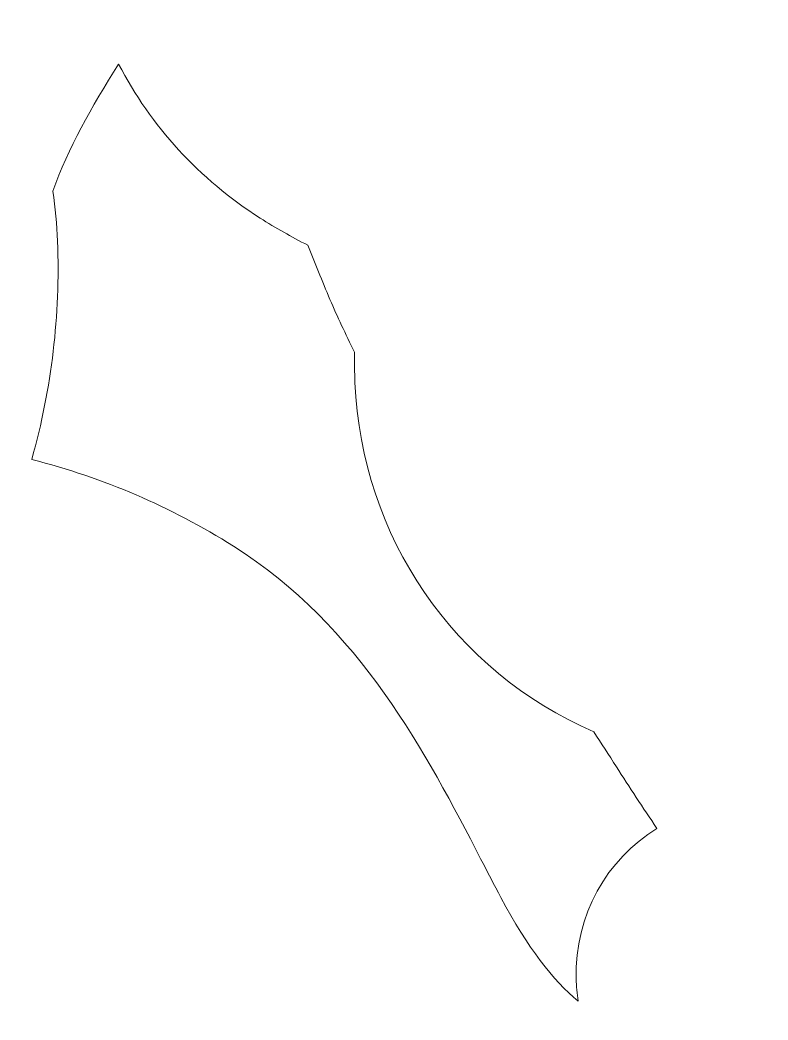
# Model space of a CAD drawing. Extents: x 28 to 2067, y -2033 to -35.
# Drawn here: x 1351.34 to 1383.15, y -1899.83 to -1857.32 of the extents above; entities that cross this region are included whole.
import ezdxf

# ---------------------------------------------------------------- set-up
doc = ezdxf.new("R2010")
doc.units = 0
doc.header["$MEASUREMENT"] = 0
doc.layers.add('Layer 1', color=7, linetype='Continuous', lineweight=0)

msp = doc.modelspace()

# ---------------------------------------------------------------- linework, layer by layer
at = {"layer": 'Layer 1'}
for points, knots in [([(1356.285, -2030.219), (1343.912, -2030.219), (1338.368, -2015.436), (1337.043, -2006.701), (1337.043, -2006.701), (1336.9, -2005.759), (1336.9, -2005.759), (1336.9, -2005.759), (1337.056, -2004.818), (1337.056, -2004.818), (1337.278, -2003.475), (1337.55, -2002.159), (1337.813, -2000.885), (1338.409, -1998.003), (1338.971, -1995.282), (1338.794, -1993.057), (1338.521, -1989.614), (1337.77, -1986.225), (1336.975, -1982.639), (1336.391, -1980.001), (1335.787, -1977.275), (1335.362, -1974.442), (1334.571, -1969.111), (1336.126, -1964.721), (1337.715, -1961.575), (1336.753, -1961.43), (1335.701, -1961.316), (1334.609, -1961.197), (1331.715, -1960.883), (1328.778, -1960.565), (1325.822, -1959.587), (1322.513, -1958.485), (1320.426, -1956.857), (1318.407, -1955.283), (1318.407, -1955.283), (1317.666, -1954.708), (1317.666, -1954.708), (1314.26, -1952.069), (1312.055, -1951.517), (1307.071, -1950.714), (1298.647, -1949.333), (1292.404, -1944.975), (1288.506, -1937.762), (1288.185, -1937.177), (1287.719, -1936.448), (1287.226, -1935.676), (1286.046, -1933.827), (1284.711, -1931.734), (1283.855, -1929.303), (1282.735, -1926.176), (1282.713, -1923.135), (1283.796, -1920.282), (1285.102, -1916.789), (1287.344, -1915.159), (1288.981, -1913.968), (1289.239, -1913.781), (1289.463, -1913.618), (1289.695, -1913.441), (1290.837, -1912.584), (1291.969, -1911.542), (1293.168, -1910.44), (1294.494, -1909.219), (1295.844, -1907.976), (1297.345, -1906.831), (1300.41, -1904.495), (1303.774, -1903.901), (1306.477, -1903.424), (1307.356, -1903.268), (1308.161, -1903.125), (1308.846, -1902.946), (1312.894, -1901.862), (1316.891, -1899.821), (1320.756, -1897.846), (1320.756, -1897.846), (1321.982, -1897.217), (1321.982, -1897.217), (1326.47, -1894.905), (1331.476, -1892.325), (1337.069, -1891.651), (1334.4, -1881.993), (1334.665, -1870.512), (1337.837, -1861.23), (1339.323, -1856.918), (1341.604, -1853.524), (1343.617, -1850.529), (1344.406, -1849.355), (1345.222, -1848.14), (1345.957, -1846.921), (1346.324, -1846.333), (1346.735, -1845.703), (1347.202, -1844.987), (1348.104, -1843.608), (1349.202, -1841.928), (1350.169, -1840.26), (1349.914, -1839.907), (1349.658, -1839.553), (1349.402, -1839.2), (1348.183, -1837.516), (1346.96, -1835.825), (1345.762, -1834.096), (1339.061, -1824.364), (1337.726, -1811.29), (1341.789, -1795.23), (1346.398, -1777.087), (1358.415, -1761.614), (1374.761, -1752.773), (1381.248, -1749.252), (1388.199, -1746.93), (1395.417, -1745.874), (1404.345, -1744.566), (1412.042, -1743.93), (1418.946, -1743.93), (1424.579, -1743.93), (1429.665, -1744.373), (1434.063, -1745.246), (1435.992, -1745.629), (1437.97, -1746.001), (1439.983, -1746.38), (1439.983, -1746.38), (1441.894, -1746.741), (1441.894, -1746.741), (1442.791, -1746.182), (1443.689, -1745.618), (1444.591, -1745.051), (1455.53, -1738.176), (1466.839, -1731.07), (1480.774, -1730.3), (1480.774, -1730.3), (1481.813, -1730.244), (1481.813, -1730.244), (1486.057, -1730.014), (1490.381, -1729.781), (1494.773, -1729.781), (1506.739, -1729.781), (1515.497, -1731.575), (1523.171, -1735.596), (1534.195, -1741.395), (1540.648, -1751.982), (1542.376, -1767.081), (1554.713, -1769.585), (1571.19, -1775.056), (1581.45, -1791.552), (1583.266, -1794.474), (1585.29, -1797.49), (1587.248, -1800.405), (1596.367, -1813.983), (1605.779, -1827.995), (1604.99, -1845.964), (1604.261, -1862.463), (1600.829, -1886.308), (1588.674, -1906.728), (1588.655, -1907.108), (1588.607, -1907.488), (1588.533, -1907.867), (1588.454, -1908.223), (1588.375, -1908.575), (1588.295, -1908.924), (1592.985, -1909.772), (1597.797, -1911.78), (1602.399, -1914.829), (1604.176, -1916.003), (1606.22, -1917.046), (1608.385, -1918.152), (1614.198, -1921.12), (1620.784, -1924.482), (1624.333, -1931.72), (1627.106, -1937.406), (1628.645, -1941.776), (1629.824, -1947.311), (1630.319, -1949.595), (1631.312, -1951.645), (1632.463, -1954.019), (1633.018, -1955.167), (1633.591, -1956.348), (1634.146, -1957.636), (1635.958, -1961.793), (1636.169, -1965.797), (1636.354, -1969.33), (1636.398, -1970.157), (1636.438, -1970.937), (1636.498, -1971.728), (1636.545, -1972.402), (1636.611, -1973.063), (1636.678, -1973.735), (1637.03, -1977.311), (1637.461, -1981.682), (1635.771, -1985.935), (1633.617, -1991.393), (1628.992, -1994.403), (1622.749, -1994.403), (1619.903, -1994.403), (1617.106, -1993.819), (1614.637, -1993.304), (1614.637, -1993.304), (1613.736, -1993.118), (1613.736, -1993.118), (1610.263, -1992.427), (1607.475, -1990.943), (1605.235, -1989.751), (1602.882, -1988.499), (1601.183, -1987.593), (1598.951, -1987.435), (1592.09, -1986.932), (1587.444, -1986.184), (1581.074, -1983.486), (1578.217, -1982.281), (1575.665, -1980.894), (1573.197, -1979.553), (1572.156, -1978.988), (1571.123, -1978.426), (1570.064, -1977.876), (1569.178, -1977.419), (1568.403, -1977.379), (1566.735, -1977.334), (1564.989, -1977.288), (1562.817, -1977.228), (1560.291, -1976.374), (1559.311, -1976.047), (1558.402, -1975.631), (1557.568, -1975.128), (1554.93, -1979.212), (1551.209, -1983.573), (1545.459, -1986.264), (1538.605, -1989.447), (1530.786, -1991.058), (1522.212, -1991.058), (1519.509, -1991.058), (1516.712, -1990.894), (1513.901, -1990.572), (1512.738, -1990.434), (1511.602, -1990.286), (1510.471, -1990.137), (1510.471, -1990.137), (1510.361, -1990.123), (1510.361, -1990.123), (1506.842, -1989.66), (1503.52, -1989.222), (1500.225, -1989.222), (1499.725, -1989.222), (1499.224, -1989.232), (1498.72, -1989.254), (1497.11, -1989.328), (1495.412, -1989.463), (1493.771, -1989.594), (1493.771, -1989.594), (1493.668, -1989.602), (1493.668, -1989.602), (1490.925, -1989.823), (1488.102, -1990.049), (1485.208, -1990.049), (1483.613, -1990.049), (1482.145, -1989.981), (1480.72, -1989.841), (1474.812, -1989.236), (1468.935, -1988.333), (1463.881, -1987.53), (1463.881, -1987.53), (1439.235, -1984.855), (1439.235, -1984.855), (1439.235, -1984.855), (1439.235, -1983.627), (1439.235, -1983.627), (1437.585, -1983.187), (1436.03, -1982.678), (1434.552, -1982.093), (1432.074, -1988.075), (1428.128, -1992.797), (1425.031, -1995.871), (1422.95, -1997.923), (1421.336, -2000.166), (1419.626, -2002.541), (1418.51, -2004.091), (1417.364, -2005.684), (1416.006, -2007.359), (1412.2, -2012.064), (1408.435, -2014.451), (1403.011, -2015.591), (1401.855, -2015.828), (1400.771, -2016), (1399.815, -2016.153), (1397.239, -2016.563), (1395.537, -2016.834), (1393.931, -2017.868), (1393.327, -2018.257), (1392.738, -2018.66), (1392.152, -2019.06), (1390.451, -2020.22), (1388.527, -2021.534), (1386.218, -2022.587), (1381.172, -2024.854), (1376.093, -2025.8), (1371.18, -2026.714), (1371.18, -2026.714), (1370.014, -2026.933), (1370.014, -2026.933), (1370.014, -2026.933), (1360.772, -2029.57), (1360.772, -2029.57), (1359.263, -2030), (1357.754, -2030.219), (1356.285, -2030.219)], [0, 0, 0, 0, 1, 1, 1, 2, 2, 2, 3, 3, 3, 4, 4, 4, 5, 5, 5, 6, 6, 6, 7, 7, 7, 8, 8, 8, 9, 9, 9, 10, 10, 10, 11, 11, 11, 12, 12, 12, 13, 13, 13, 14, 14, 14, 15, 15, 15, 16, 16, 16, 17, 17, 17, 18, 18, 18, 19, 19, 19, 20, 20, 20, 21, 21, 21, 22, 22, 22, 23, 23, 23, 24, 24, 24, 25, 25, 25, 26, 26, 26, 27, 27, 27, 28, 28, 28, 29, 29, 29, 30, 30, 30, 31, 31, 31, 32, 32, 32, 33, 33, 33, 34, 34, 34, 35, 35, 35, 36, 36, 36, 37, 37, 37, 38, 38, 38, 39, 39, 39, 40, 40, 40, 41, 41, 41, 42, 42, 42, 43, 43, 43, 44, 44, 44, 45, 45, 45, 46, 46, 46, 47, 47, 47, 48, 48, 48, 49, 49, 49, 50, 50, 50, 51, 51, 51, 52, 52, 52, 53, 53, 53, 54, 54, 54, 55, 55, 55, 56, 56, 56, 57, 57, 57, 58, 58, 58, 59, 59, 59, 60, 60, 60, 61, 61, 61, 62, 62, 62, 63, 63, 63, 64, 64, 64, 65, 65, 65, 66, 66, 66, 67, 67, 67, 68, 68, 68, 69, 69, 69, 70, 70, 70, 71, 71, 71, 72, 72, 72, 73, 73, 73, 74, 74, 74, 75, 75, 75, 76, 76, 76, 77, 77, 77, 78, 78, 78, 79, 79, 79, 80, 80, 80, 81, 81, 81, 82, 82, 82, 83, 83, 83, 84, 84, 84, 85, 85, 85, 86, 86, 86, 87, 87, 87, 88, 88, 88, 89, 89, 89, 90, 90, 90, 91, 91, 91, 92, 92, 92, 93, 93, 93, 94, 94, 94, 95, 95, 95, 96, 96, 96, 97, 97, 97, 98, 98, 98, 99, 99, 99, 100, 100, 100, 100]), ([(1351.84, -1875.996), (1354.905, -1876.784), (1357.734, -1878.003), (1360.422, -1879.69), (1365.79, -1883.059), (1368.64, -1888.555), (1370.93, -1892.972), (1371.219, -1893.528), (1371.504, -1894.079), (1371.791, -1894.617), (1372.937, -1896.773), (1374.009, -1898.145), (1375.075, -1899.022), (1375.028, -1898.712), (1374.999, -1898.395), (1374.991, -1898.073), (1374.925, -1895.365), (1376.3, -1892.986), (1378.428, -1891.68), (1377.824, -1890.806), (1377.26, -1889.929), (1376.704, -1889.063), (1376.379, -1888.558), (1376.061, -1888.062), (1375.737, -1887.574), (1369.809, -1885.016), (1365.861, -1879.292), (1365.583, -1872.725), (1365.566, -1872.301), (1365.559, -1871.873), (1365.565, -1871.442), (1365.177, -1870.658), (1364.834, -1869.918), (1364.522, -1869.202), (1364.188, -1868.401), (1363.876, -1867.637), (1363.574, -1866.885), (1362.885, -1866.539), (1362.215, -1866.159), (1361.551, -1865.737), (1358.952, -1864.086), (1356.897, -1861.817), (1355.533, -1859.193), (1354.371, -1861.039), (1353.38, -1862.755), (1352.736, -1864.594), (1352.843, -1865.308), (1352.908, -1866.009), (1352.935, -1866.718), (1353.051, -1869.884), (1352.691, -1872.937), (1351.84, -1875.996)], [0, 0, 0, 0, 1, 1, 1, 2, 2, 2, 3, 3, 3, 4, 4, 4, 5, 5, 5, 6, 6, 6, 7, 7, 7, 8, 8, 8, 9, 9, 9, 10, 10, 10, 11, 11, 11, 12, 12, 12, 13, 13, 13, 14, 14, 14, 15, 15, 15, 16, 16, 16, 17, 17, 17, 17])]:
    msp.add_open_spline(points, degree=3, knots=knots, dxfattribs=at)

doc.saveas('drawing.dxf')
